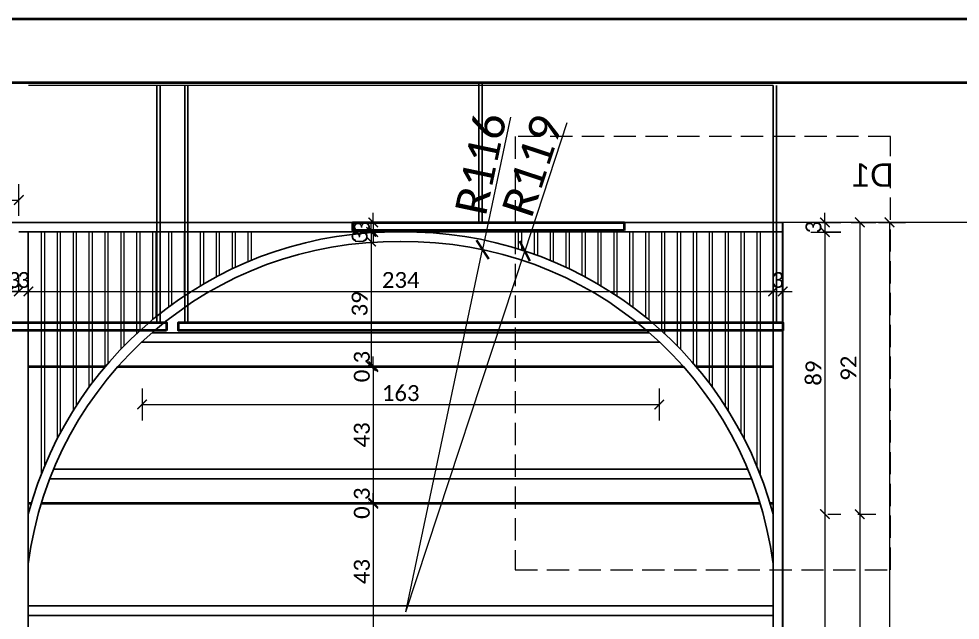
# Model space of a CAD drawing. Header units: centimetres. Extents: x -26724 to 60145, y -23645 to 6771.
# Drawn here: x 6180.1 to 6476.1, y 589.2 to 778.3 of the extents above; entities that cross this region are included whole.
import ezdxf

# ---------------------------------------------------------------- set-up
doc = ezdxf.new("R2010")
doc.units = ezdxf.units.CM
doc.linetypes.add('737', pattern=[10, 7, -3])
doc.linetypes.add('DALEKOVOD_VN', pattern=[5, 2.5, -2.5])
for name, color, linetype, lineweight in [('2.IZGLED', 7, 'Continuous', 13), ('4.KOTE', 88, 'Continuous', 15), ('zid', 7, 'Continuous', 40)]:
    doc.layers.add(name, color=color, linetype=linetype, lineweight=lineweight)
doc.layers.add('3.IZGLED 2', color=7, linetype='Continuous', lineweight=9, true_color=0x4a4a4a)
doc.layers.add('IZGLED 2', color=253, linetype='Continuous', lineweight=9, true_color=0x828282)
doc.layers.add('tekst @ 50', color=7, linetype='Continuous')
doc.styles.add('Notes', font='arial.ttf', dxfattribs={"height": 3})
doc.styles.get("Standard").update_dxf_attribs({"font": 'calibri.ttf'})
doc.dimstyles.new('ja 1 30 izgledi zidova', dxfattribs={"dimtxt": 5, "dimasz": 3, "dimexe": 5, "dimexo": 5, "dimgap": 1, "dimtad": 1, "dimdec": 0, "dimtxsty": 'Standard', "dimblk": 'ARCHTICK', "dimcen": 2.5, "dimclrd": 256, "dimclrt": 7, "dimadec": 0, "dimazin": 0, "dimtfac": 1, "dimtdec": 0, "dimtix": 1, "dimtmove": 1, "dimatfit": 3, "dimldrblk": 'ARCHTICK', "dimfxl": 5, "dimfxlon": 1, "dimlwd": 0, "dimlwe": 9, "dimarcsym": 0})
doc.dimstyles.new('ja 1 50', dxfattribs={"dimtxt": 10, "dimasz": 5, "dimexe": 5, "dimexo": 5, "dimgap": 1, "dimtad": 1, "dimdec": 0, "dimtxsty": 'Standard', "dimblk": 'ARCHTICK', "dimcen": 2.5, "dimclrd": 256, "dimclrt": 7, "dimadec": 0, "dimazin": 0, "dimtfac": 1, "dimtdec": 0, "dimtix": 1, "dimtmove": 1, "dimatfit": 3, "dimldrblk": 'ARCHTICK', "dimfxl": 10, "dimfxlon": 1, "dimlwd": 0, "dimlwe": 9, "dimarcsym": 0})

# ---------------------------------------------------------------- blocks, each defined once
blk = doc.blocks.new('_ArchTick')
at = {"color": 0, "linetype": 'ByBlock', "const_width": 0.15}
blk.add_lwpolyline([(-0.5, -0.5), (0.5, 0.5)], dxfattribs=at)
blk = doc.blocks.new('*D1139')
at = {"layer": '4.KOTE', "color": 0, "lineweight": 9, "transparency": 16777216}
for p, q in [((6218.86, 662.03), (6218.86, 652.03)), ((6381.44, 662.03), (6381.44, 652.03))]:
    blk.add_line(p, q, dxfattribs=at)
at = {"layer": '4.KOTE', "lineweight": 0, "transparency": 16777216}
blk.add_line((6218.86, 657.03), (6381.44, 657.03), dxfattribs=at)
at = {"layer": 'Defpoints', "color": 0, "transparency": 16777216}
for p in [(6218.86, 676.76), (6381.44, 676.76), (6381.44, 657.03)]:
    blk.add_point(p, dxfattribs=at)
at = {"layer": '4.KOTE', "lineweight": 0, "transparency": 16777216, "xscale": 3, "yscale": 3, "zscale": 3, "rotation": 180}
blk.add_blockref('_ArchTick', (6218.86, 657.03), dxfattribs=at)
at = {"layer": '4.KOTE', "lineweight": 0, "transparency": 16777216, "xscale": 3, "yscale": 3, "zscale": 3}
blk.add_blockref('_ArchTick', (6381.44, 657.03), dxfattribs=at)
at = {"layer": '4.KOTE', "color": 7, "transparency": 16777216, "insert": (6300.15, 660.59), "char_height": 5, "attachment_point": 5}
blk.add_mtext('163', dxfattribs=at)
blk = doc.blocks.new('*D1140')
at = {"layer": '4.KOTE', "lineweight": 0, "transparency": 16777216}
for p, q in [((6291.51, 714.29), (6291.51, 717.29)), ((6291.51, 714.29), (6291.51, 711.27)), ((6291.51, 711.27), (6291.51, 708.27))]:
    blk.add_line(p, q, dxfattribs=at)
at = {"layer": '4.KOTE', "color": 0, "lineweight": 9, "transparency": 16777216}
for p, q in [((6291.41, 714.29), (6286.51, 714.29)), ((6289.3, 711.27), (6286.51, 711.27))]:
    blk.add_line(p, q, dxfattribs=at)
at = {"layer": 'Defpoints', "color": 0, "transparency": 16777216}
for p in [(6300.16, 714.29, -24.33), (6291.51, 711.27), (6300.2, 711.27, -47.25)]:
    blk.add_point(p, dxfattribs=at)
at = {"layer": '4.KOTE', "lineweight": 0, "transparency": 16777216, "xscale": 3, "yscale": 3, "zscale": 3}
for p, rotation in [((6291.51, 714.29), 270), ((6291.51, 711.27), 90)]:
    blk.add_blockref('_ArchTick', p, dxfattribs=dict(at, rotation=rotation))
at = {"layer": '4.KOTE', "color": 7, "transparency": 16777216, "insert": (6287.95, 712.78), "char_height": 5, "attachment_point": 5, "rotation": 90}
blk.add_mtext('3', dxfattribs=at)
blk = doc.blocks.new('*D1141')
at = {"layer": '4.KOTE', "lineweight": 0, "transparency": 16777216}
for p, q in [((6290.82, 711.27), (6290.82, 714.27)), ((6290.82, 711.27), (6290.82, 708.25)), ((6290.82, 708.25), (6290.82, 705.25))]:
    blk.add_line(p, q, dxfattribs=at)
at = {"layer": '4.KOTE', "color": 0, "lineweight": 9, "transparency": 16777216}
for p, q in [((6289.31, 711.27), (6285.82, 711.27)), ((6288.34, 708.25), (6285.82, 708.25))]:
    blk.add_line(p, q, dxfattribs=at)
at = {"layer": 'Defpoints', "color": 0, "transparency": 16777216}
for p in [(6303.43, 711.27, -47.25), (6290.82, 708.25), (6298.14, 708.25, -47.25)]:
    blk.add_point(p, dxfattribs=at)
at = {"layer": '4.KOTE', "lineweight": 0, "transparency": 16777216, "xscale": 3, "yscale": 3, "zscale": 3}
for p, rotation in [((6290.82, 711.27), 270), ((6290.82, 708.25), 90)]:
    blk.add_blockref('_ArchTick', p, dxfattribs=dict(at, rotation=rotation))
at = {"layer": '4.KOTE', "color": 7, "transparency": 16777216, "insert": (6287.26, 709.76), "char_height": 5, "attachment_point": 5, "rotation": 90}
blk.add_mtext('3', dxfattribs=at)
blk = doc.blocks.new('*D1142')
at = {"layer": '4.KOTE', "color": 0, "lineweight": 9, "transparency": 16777216}
for p, q in [((6288.34, 708.25), (6285.82, 708.25)), ((6287.66, 669.11), (6285.82, 669.11))]:
    blk.add_line(p, q, dxfattribs=at)
at = {"layer": '4.KOTE', "lineweight": 0, "transparency": 16777216}
blk.add_line((6290.82, 708.25), (6290.82, 669.11), dxfattribs=at)
at = {"layer": 'Defpoints', "color": 0, "transparency": 16777216}
for p in [(6298.14, 708.25, -47.25), (6290.82, 669.11), (6297.15, 669.11, -60.75)]:
    blk.add_point(p, dxfattribs=at)
at = {"layer": '4.KOTE', "lineweight": 0, "transparency": 16777216, "xscale": 3, "yscale": 3, "zscale": 3}
for p, rotation in [((6290.82, 708.25), 90), ((6290.82, 669.11), 270)]:
    blk.add_blockref('_ArchTick', p, dxfattribs=dict(at, rotation=rotation))
at = {"layer": '4.KOTE', "color": 7, "transparency": 16777216, "insert": (6287.26, 688.68), "char_height": 5, "attachment_point": 5, "rotation": 90}
blk.add_mtext('39', dxfattribs=at)
blk = doc.blocks.new('*D1143')
at = {"layer": '4.KOTE', "lineweight": 0, "transparency": 16777216}
for p, q in [((6291.51, 669.11), (6291.51, 672.11)), ((6291.51, 669.11), (6291.51, 668.81)), ((6291.51, 668.81), (6291.51, 665.81))]:
    blk.add_line(p, q, dxfattribs=at)
at = {"layer": '4.KOTE', "color": 0, "lineweight": 9, "transparency": 16777216}
for p, q in [((6288.24, 669.11), (6286.51, 669.11)), ((6288.2, 668.81), (6286.51, 668.81))]:
    blk.add_line(p, q, dxfattribs=at)
at = {"layer": 'Defpoints', "color": 0, "transparency": 16777216}
for p in [(6297.15, 669.11, -60.75), (6291.51, 668.81), (6296.88, 668.81, -60.75)]:
    blk.add_point(p, dxfattribs=at)
at = {"layer": '4.KOTE', "lineweight": 0, "transparency": 16777216, "xscale": 3, "yscale": 3, "zscale": 3}
for p, rotation in [((6291.51, 669.11), 270), ((6291.51, 668.81), 90)]:
    blk.add_blockref('_ArchTick', p, dxfattribs=dict(at, rotation=rotation))
at = {"layer": '4.KOTE', "color": 7, "transparency": 16777216, "insert": (6287.95, 668.96), "char_height": 5, "attachment_point": 5, "rotation": 90}
blk.add_mtext('0.3', dxfattribs=at)
blk = doc.blocks.new('*D1144')
at = {"layer": '4.KOTE', "color": 0, "lineweight": 9, "transparency": 16777216}
for p, q in [((6291.51, 668.81), (6296.51, 668.81)), ((6295.36, 626.15), (6296.51, 626.15))]:
    blk.add_line(p, q, dxfattribs=at)
at = {"layer": '4.KOTE', "lineweight": 0, "transparency": 16777216}
blk.add_line((6291.51, 668.81), (6291.51, 626.15), dxfattribs=at)
at = {"layer": 'Defpoints', "color": 0, "transparency": 16777216}
for p in [(6288.2, 668.81), (6287.9, 626.15, -74.25), (6291.51, 626.15)]:
    blk.add_point(p, dxfattribs=at)
at = {"layer": '4.KOTE', "lineweight": 0, "transparency": 16777216, "xscale": 3, "yscale": 3, "zscale": 3}
for p, rotation in [((6291.51, 668.81), 90), ((6291.51, 626.15), 270)]:
    blk.add_blockref('_ArchTick', p, dxfattribs=dict(at, rotation=rotation))
at = {"layer": '4.KOTE', "color": 7, "transparency": 16777216, "insert": (6287.95, 647.48), "char_height": 5, "attachment_point": 5, "rotation": 90}
blk.add_mtext('43', dxfattribs=at)
blk = doc.blocks.new('*D1145')
at = {"layer": '4.KOTE', "lineweight": 0, "transparency": 16777216}
for p, q in [((6291.51, 626.15), (6291.51, 629.15)), ((6291.51, 626.15), (6291.51, 625.85)), ((6291.51, 625.85), (6291.51, 622.85))]:
    blk.add_line(p, q, dxfattribs=at)
at = {"layer": '4.KOTE', "color": 0, "lineweight": 9, "transparency": 16777216}
for p, q in [((6295.36, 626.15), (6296.51, 626.15)), ((6295.49, 625.85), (6296.51, 625.85))]:
    blk.add_line(p, q, dxfattribs=at)
at = {"layer": 'Defpoints', "color": 0, "transparency": 16777216}
for p in [(6287.9, 626.15, -74.25), (6288.87, 625.85, -74.25), (6291.51, 625.85)]:
    blk.add_point(p, dxfattribs=at)
at = {"layer": '4.KOTE', "lineweight": 0, "transparency": 16777216, "xscale": 3, "yscale": 3, "zscale": 3}
for p, rotation in [((6291.51, 626.15), 270), ((6291.51, 625.85), 90)]:
    blk.add_blockref('_ArchTick', p, dxfattribs=dict(at, rotation=rotation))
at = {"layer": '4.KOTE', "color": 7, "transparency": 16777216, "insert": (6287.95, 626), "char_height": 5, "attachment_point": 5, "rotation": 90}
blk.add_mtext('0.3', dxfattribs=at)
blk = doc.blocks.new('*D1146')
at = {"layer": '4.KOTE', "lineweight": 0, "transparency": 16777216}
blk.add_line((6291.51, 625.85), (6291.51, 583.18), dxfattribs=at)
at = {"layer": '4.KOTE', "color": 0, "lineweight": 9, "transparency": 16777216}
for p, q in [((6295.49, 625.85), (6296.51, 625.85)), ((6295.88, 583.18), (6296.51, 583.18))]:
    blk.add_line(p, q, dxfattribs=at)
at = {"layer": 'Defpoints', "color": 0, "transparency": 16777216}
for p in [(6288.87, 625.85, -74.25), (6290.94, 583.18, -87.75), (6291.51, 583.18)]:
    blk.add_point(p, dxfattribs=at)
at = {"layer": '4.KOTE', "lineweight": 0, "transparency": 16777216, "xscale": 3, "yscale": 3, "zscale": 3}
for p, rotation in [((6291.51, 625.85), 90), ((6291.51, 583.18), 270)]:
    blk.add_blockref('_ArchTick', p, dxfattribs=dict(at, rotation=rotation))
at = {"layer": '4.KOTE', "color": 7, "transparency": 16777216, "insert": (6287.95, 604.51), "char_height": 5, "attachment_point": 5, "rotation": 90}
blk.add_mtext('43', dxfattribs=at)
blk = doc.blocks.new('*D1150')
at = {"layer": '4.KOTE', "color": 0, "lineweight": 9, "transparency": 16777216}
for p, q in [((6429.09, 711.25), (6438.52, 711.25)), ((6434.41, 622.55), (6438.52, 622.55))]:
    blk.add_line(p, q, dxfattribs=at)
at = {"layer": '4.KOTE', "lineweight": 0, "transparency": 16777216}
blk.add_line((6433.52, 711.25), (6433.52, 622.55), dxfattribs=at)
at = {"layer": 'Defpoints', "color": 0, "transparency": 16777216}
for p in [(6304.66, 711.25, -47.25), (6417.23, 622.55, -47.25), (6433.52, 622.55)]:
    blk.add_point(p, dxfattribs=at)
at = {"layer": '4.KOTE', "lineweight": 0, "transparency": 16777216, "xscale": 3, "yscale": 3, "zscale": 3}
for p, rotation in [((6433.52, 711.25), 90), ((6433.52, 622.55), 270)]:
    blk.add_blockref('_ArchTick', p, dxfattribs=dict(at, rotation=rotation))
at = {"layer": '4.KOTE', "color": 7, "transparency": 16777216, "insert": (6429.95, 666.9), "char_height": 5, "attachment_point": 5, "rotation": 90}
blk.add_mtext('89', dxfattribs=at)
blk = doc.blocks.new('*D1151')
at = {"layer": '4.KOTE', "lineweight": 0, "transparency": 16777216}
for p, q in [((6433.52, 714.29), (6433.52, 717.29)), ((6433.52, 714.29), (6433.52, 711.29)), ((6433.52, 711.29), (6433.52, 708.29))]:
    blk.add_line(p, q, dxfattribs=at)
at = {"layer": '4.KOTE', "color": 0, "lineweight": 9, "transparency": 16777216}
for p, q in [((6432.51, 714.29), (6438.52, 714.29)), ((6432.91, 711.29), (6438.52, 711.29))]:
    blk.add_line(p, q, dxfattribs=at)
at = {"layer": 'Defpoints', "color": 0, "transparency": 16777216}
for p in [(6420.23, 714.29, -24.36), (6420.23, 711.29, -27), (6433.52, 711.29)]:
    blk.add_point(p, dxfattribs=at)
at = {"layer": '4.KOTE', "lineweight": 0, "transparency": 16777216, "xscale": 3, "yscale": 3, "zscale": 3}
for p, rotation in [((6433.52, 714.29), 270), ((6433.52, 711.29), 90)]:
    blk.add_blockref('_ArchTick', p, dxfattribs=dict(at, rotation=rotation))
at = {"layer": '4.KOTE', "color": 7, "transparency": 16777216, "insert": (6429.95, 712.79), "char_height": 5, "attachment_point": 5, "rotation": 90}
blk.add_mtext('3', dxfattribs=at)
blk = doc.blocks.new('*D1152')
at = {"layer": '4.KOTE', "lineweight": 0, "transparency": 16777216}
blk.add_line((6433.52, 622.55), (6433.52, 386.29), dxfattribs=at)
at = {"layer": '4.KOTE', "color": 0, "lineweight": 9, "transparency": 16777216}
for p, q in [((6434.41, 622.55), (6438.52, 622.55)), ((6431.29, 386.29), (6438.52, 386.29))]:
    blk.add_line(p, q, dxfattribs=at)
at = {"layer": 'Defpoints', "color": 0, "transparency": 16777216}
for p in [(6417.23, 622.55, -47.25), (6417.06, 386.29, -20.53), (6433.52, 386.29)]:
    blk.add_point(p, dxfattribs=at)
at = {"layer": '4.KOTE', "lineweight": 0, "transparency": 16777216, "xscale": 3, "yscale": 3, "zscale": 3}
for p, rotation in [((6433.52, 622.55), 90), ((6433.52, 386.29), 270)]:
    blk.add_blockref('_ArchTick', p, dxfattribs=dict(at, rotation=rotation))
at = {"layer": '4.KOTE', "color": 7, "transparency": 16777216, "insert": (6429.95, 504.42), "char_height": 5, "attachment_point": 5, "rotation": 90}
blk.add_mtext('236', dxfattribs=at)
blk = doc.blocks.new('*D1153')
at = {"layer": '4.KOTE', "color": 0, "lineweight": 9, "transparency": 16777216}
for p, q in [((6441.81, 714.29), (6449.5, 714.29)), ((6443.86, 622.55), (6449.5, 622.55))]:
    blk.add_line(p, q, dxfattribs=at)
at = {"layer": '4.KOTE', "lineweight": 0, "transparency": 16777216}
blk.add_line((6444.5, 714.29), (6444.5, 622.55), dxfattribs=at)
at = {"layer": 'Defpoints', "color": 0, "transparency": 16777216}
for p in [(6420.23, 714.29, -24.36), (6417.23, 622.55, -47.25), (6444.5, 622.55)]:
    blk.add_point(p, dxfattribs=at)
at = {"layer": '4.KOTE', "lineweight": 0, "transparency": 16777216, "xscale": 3, "yscale": 3, "zscale": 3}
for p, rotation in [((6444.5, 714.29), 90), ((6444.5, 622.55), 270)]:
    blk.add_blockref('_ArchTick', p, dxfattribs=dict(at, rotation=rotation))
at = {"layer": '4.KOTE', "color": 7, "transparency": 16777216, "insert": (6440.94, 668.42), "char_height": 5, "attachment_point": 5, "rotation": 90}
blk.add_mtext('92', dxfattribs=at)
blk = doc.blocks.new('*D1154')
at = {"layer": '4.KOTE', "color": 0, "lineweight": 9, "transparency": 16777216}
for p, q in [((6443.86, 622.55), (6449.5, 622.55)), ((6441.05, 386.29), (6449.5, 386.29))]:
    blk.add_line(p, q, dxfattribs=at)
at = {"layer": '4.KOTE', "lineweight": 0, "transparency": 16777216}
blk.add_line((6444.5, 622.55), (6444.5, 386.29), dxfattribs=at)
at = {"layer": 'Defpoints', "color": 0, "transparency": 16777216}
for p in [(6417.23, 622.55, -47.25), (6417.06, 386.29, -20.53), (6444.5, 386.29)]:
    blk.add_point(p, dxfattribs=at)
at = {"layer": '4.KOTE', "lineweight": 0, "transparency": 16777216, "xscale": 3, "yscale": 3, "zscale": 3}
for p, rotation in [((6444.5, 622.55), 90), ((6444.5, 386.29), 270)]:
    blk.add_blockref('_ArchTick', p, dxfattribs=dict(at, rotation=rotation))
at = {"layer": '4.KOTE', "color": 7, "transparency": 16777216, "insert": (6440.94, 504.42), "char_height": 5, "attachment_point": 5, "rotation": 90}
blk.add_mtext('236', dxfattribs=at)
blk = doc.blocks.new('*D1155')
at = {"layer": '4.KOTE', "color": 0, "lineweight": 9, "transparency": 16777216}
for p, q in [((6450.36, 714.29), (6458.82, 714.29)), ((6450.63, 386.29), (6458.82, 386.29))]:
    blk.add_line(p, q, dxfattribs=at)
at = {"layer": '4.KOTE', "lineweight": 0, "transparency": 16777216}
blk.add_line((6453.82, 714.29), (6453.82, 386.29), dxfattribs=at)
at = {"layer": 'Defpoints', "color": 0, "transparency": 16777216}
for p in [(6420.23, 714.29, -24.36), (6420.23, 386.29, -27), (6453.82, 386.29)]:
    blk.add_point(p, dxfattribs=at)
at = {"layer": '4.KOTE', "lineweight": 0, "transparency": 16777216, "xscale": 3, "yscale": 3, "zscale": 3}
for p, rotation in [((6453.82, 714.29), 90), ((6453.82, 386.29), 270)]:
    blk.add_blockref('_ArchTick', p, dxfattribs=dict(at, rotation=rotation))
at = {"layer": '4.KOTE', "color": 7, "transparency": 16777216, "insert": (6450.26, 550.29), "char_height": 5, "attachment_point": 5, "rotation": 90}
blk.add_mtext('328', dxfattribs=at)
blk = doc.blocks.new('*D1165')
at = {"layer": '4.KOTE', "color": 0, "lineweight": 9, "transparency": 16777216}
for p, q in [((6060.05, 720.94), (6060.05, 726.32)), ((6180.09, 716.32), (6180.09, 726.32))]:
    blk.add_line(p, q, dxfattribs=at)
at = {"layer": '4.KOTE', "lineweight": 0, "transparency": 16777216}
blk.add_line((6060.05, 721.32), (6180.09, 721.32), dxfattribs=at)
at = {"layer": 'Defpoints', "color": 0, "transparency": 16777216}
for p in [(6180.09, 721.32), (6060.05, 708.24, 28.34), (6180.09, 620.52)]:
    blk.add_point(p, dxfattribs=at)
at = {"layer": '4.KOTE', "lineweight": 0, "transparency": 16777216, "xscale": 3, "yscale": 3, "zscale": 3, "rotation": 180}
blk.add_blockref('_ArchTick', (6060.05, 721.32), dxfattribs=at)
at = {"layer": '4.KOTE', "lineweight": 0, "transparency": 16777216, "xscale": 3, "yscale": 3, "zscale": 3}
blk.add_blockref('_ArchTick', (6180.09, 721.32), dxfattribs=at)
at = {"layer": '4.KOTE', "color": 7, "transparency": 16777216, "insert": (6120.07, 724.88), "char_height": 5, "attachment_point": 5}
blk.add_mtext('120', dxfattribs=at)
blk = doc.blocks.new('*D1171')
at = {"layer": '4.KOTE', "color": 0, "lineweight": 9, "transparency": 16777216}
for p, q in [((6177.09, 692.6), (6177.09, 697.6)), ((6180.09, 692.6), (6180.09, 697.6))]:
    blk.add_line(p, q, dxfattribs=at)
at = {"layer": '4.KOTE', "lineweight": 0, "transparency": 16777216}
for p, q in [((6177.09, 692.6), (6174.09, 692.6)), ((6177.09, 692.6), (6180.09, 692.6)), ((6180.09, 692.6), (6183.09, 692.6))]:
    blk.add_line(p, q, dxfattribs=at)
at = {"layer": 'Defpoints', "color": 0, "transparency": 16777216}
for p in [(6177.09, 692.6), (6180.09, 692.6), (6180.09, 692.6)]:
    blk.add_point(p, dxfattribs=at)
at = {"layer": '4.KOTE', "lineweight": 0, "transparency": 16777216, "xscale": 3, "yscale": 3, "zscale": 3}
blk.add_blockref('_ArchTick', (6177.09, 692.6), dxfattribs=at)
at = {"layer": '4.KOTE', "lineweight": 0, "transparency": 16777216, "xscale": 3, "yscale": 3, "zscale": 3, "rotation": 180}
blk.add_blockref('_ArchTick', (6180.09, 692.6), dxfattribs=at)
at = {"layer": '4.KOTE', "color": 7, "transparency": 16777216, "insert": (6178.59, 696.16), "char_height": 5, "attachment_point": 5}
blk.add_mtext('3', dxfattribs=at)
blk = doc.blocks.new('*D1172')
at = {"layer": '4.KOTE', "color": 0, "lineweight": 9, "transparency": 16777216}
for p, q in [((6180.09, 692.6), (6180.09, 697.6)), ((6183.09, 692.6), (6183.09, 697.6))]:
    blk.add_line(p, q, dxfattribs=at)
at = {"layer": '4.KOTE', "lineweight": 0, "transparency": 16777216}
for p, q in [((6180.09, 692.6), (6177.09, 692.6)), ((6180.09, 692.6), (6183.09, 692.6)), ((6183.09, 692.6), (6186.09, 692.6))]:
    blk.add_line(p, q, dxfattribs=at)
at = {"layer": 'Defpoints', "color": 0, "transparency": 16777216}
for p in [(6180.09, 692.6), (6183.09, 692.6), (6183.09, 692.6)]:
    blk.add_point(p, dxfattribs=at)
at = {"layer": '4.KOTE', "lineweight": 0, "transparency": 16777216, "xscale": 3, "yscale": 3, "zscale": 3}
blk.add_blockref('_ArchTick', (6180.09, 692.6), dxfattribs=at)
at = {"layer": '4.KOTE', "lineweight": 0, "transparency": 16777216, "xscale": 3, "yscale": 3, "zscale": 3, "rotation": 180}
blk.add_blockref('_ArchTick', (6183.09, 692.6), dxfattribs=at)
at = {"layer": '4.KOTE', "color": 7, "transparency": 16777216, "insert": (6181.59, 696.16), "char_height": 5, "attachment_point": 5}
blk.add_mtext('3', dxfattribs=at)
blk = doc.blocks.new('*D1173')
at = {"layer": '4.KOTE', "color": 0, "lineweight": 9, "transparency": 16777216}
for p, q in [((6183.09, 692.6), (6183.09, 697.6)), ((6417.23, 691.01), (6417.23, 687.6))]:
    blk.add_line(p, q, dxfattribs=at)
at = {"layer": '4.KOTE', "lineweight": 0, "transparency": 16777216}
blk.add_line((6183.09, 692.6), (6417.23, 692.6), dxfattribs=at)
at = {"layer": 'Defpoints', "color": 0, "transparency": 16777216}
for p in [(6183.09, 692.6), (6417.23, 692.6, -5.35), (6417.23, 692.6)]:
    blk.add_point(p, dxfattribs=at)
at = {"layer": '4.KOTE', "lineweight": 0, "transparency": 16777216, "xscale": 3, "yscale": 3, "zscale": 3, "rotation": 180}
blk.add_blockref('_ArchTick', (6183.09, 692.6), dxfattribs=at)
at = {"layer": '4.KOTE', "lineweight": 0, "transparency": 16777216, "xscale": 3, "yscale": 3, "zscale": 3}
blk.add_blockref('_ArchTick', (6417.23, 692.6), dxfattribs=at)
at = {"layer": '4.KOTE', "color": 7, "transparency": 16777216, "insert": (6300.16, 696.16), "char_height": 5, "attachment_point": 5}
blk.add_mtext('234', dxfattribs=at)
blk = doc.blocks.new('*D1174')
at = {"layer": '4.KOTE', "color": 0, "lineweight": 9, "transparency": 16777216}
for p, q in [((6420.26, 694.33), (6420.26, 697.6)), ((6417.23, 691.01), (6417.23, 687.6))]:
    blk.add_line(p, q, dxfattribs=at)
at = {"layer": '4.KOTE', "lineweight": 0, "transparency": 16777216}
for p, q in [((6417.23, 692.6), (6414.23, 692.6)), ((6417.23, 692.6), (6420.26, 692.6)), ((6420.26, 692.6), (6423.26, 692.6))]:
    blk.add_line(p, q, dxfattribs=at)
at = {"layer": 'Defpoints', "color": 0, "transparency": 16777216}
for p in [(6417.23, 692.6, -5.35), (6420.26, 692.6, -13.5), (6420.26, 692.6)]:
    blk.add_point(p, dxfattribs=at)
at = {"layer": '4.KOTE', "lineweight": 0, "transparency": 16777216, "xscale": 3, "yscale": 3, "zscale": 3}
blk.add_blockref('_ArchTick', (6417.23, 692.6), dxfattribs=at)
at = {"layer": '4.KOTE', "lineweight": 0, "transparency": 16777216, "xscale": 3, "yscale": 3, "zscale": 3, "rotation": 180}
blk.add_blockref('_ArchTick', (6420.26, 692.6), dxfattribs=at)
at = {"layer": '4.KOTE', "color": 7, "transparency": 16777216, "insert": (6418.74, 696.16), "char_height": 5, "attachment_point": 5}
blk.add_mtext('3', dxfattribs=at)
blk = doc.blocks.new('*D2138')
at = {"layer": '4.KOTE', "lineweight": 0, "transparency": 16777216}
for p in [(6334.72, 747.37), (6301.81, 591.85)]:
    blk.add_line(p, (6325.91, 705.73), dxfattribs=at)
at = {"layer": 'Defpoints', "color": 0, "transparency": 16777216}
for p in [(6325.91, 705.73, -25.6), (6301.81, 591.85, -25.6)]:
    blk.add_point(p, dxfattribs=at)
at = {"layer": '4.KOTE', "lineweight": 0, "transparency": 16777216, "xscale": 5, "yscale": 5, "zscale": 5, "rotation": 258.0527649503453}
blk.add_blockref('_ArchTick', (6325.91, 705.73), dxfattribs=at)
at = {"layer": '4.KOTE', "color": 7, "transparency": 16777216, "insert": (6325.36, 732.71), "char_height": 10, "attachment_point": 5, "rotation": 78.0528}
blk.add_mtext('R116', dxfattribs=at)
blk = doc.blocks.new('*D2139')
at = {"layer": '4.KOTE', "lineweight": 0, "transparency": 16777216}
for p in [(6352.41, 745.55), (6301.81, 591.85)]:
    blk.add_line(p, (6339.16, 705.29), dxfattribs=at)
at = {"layer": 'Defpoints', "color": 0, "transparency": 16777216}
for p in [(6339.16, 705.29, -25.6), (6301.81, 591.85, -25.6)]:
    blk.add_point(p, dxfattribs=at)
at = {"layer": '4.KOTE', "lineweight": 0, "transparency": 16777216, "xscale": 5, "yscale": 5, "zscale": 5, "rotation": 251.7806609801896}
blk.add_blockref('_ArchTick', (6339.16, 705.29), dxfattribs=at)
at = {"layer": '4.KOTE', "color": 7, "transparency": 16777216, "insert": (6341.53, 732.09), "char_height": 10, "attachment_point": 5, "rotation": 71.7807}
blk.add_mtext('R119', dxfattribs=at)

msp = doc.modelspace()

# ---------------------------------------------------------------- linework, layer by layer
at = {"color": 30}
for p, q in [((6324.76, 714.29, -48.78), (6324.76, 758.29, -27.92)), ((6325.76, 714.29, -48.78), (6325.76, 758.29, -27.92)), ((6223.51, 682.79, -7.06), (6223.51, 757.29, 28.27)), ((6224.51, 682.79, -7.06), (6224.51, 757.29, 28.27)), ((6232.26, 682.79, -22.14), (6232.26, 757.29, 13.18)), ((6233.26, 682.79, -22.14), (6233.26, 757.29, 13.18)), ((6417.26, 682.79, -22.14), (6417.26, 757.29, 13.18)), ((6418.26, 682.79, -22.14), (6418.26, 757.29, 13.18))]:
    msp.add_line(p, q, dxfattribs=at)
for p, q in [((6177.09, 714.29, 0.17), (6420.26, 714.29, -13.5)), ((6420.23, 714.29, -5.35), (6180.09, 714.29)), ((6420.23, 386.29, -5.35), (6420.23, 714.29, -5.35)), ((6420.26, 386.29, -13.5), (6420.26, 714.29, -13.5)), ((6420.23, 711.29, -5.35), (6180.09, 711.29)), ((6183.06, 486.29, -18.85), (6183.06, 711.29, -18.85)), ((6417.23, 711.29, -5.35), (6417.23, 486.29, -5.35)), ((6183.06, 669.11, -39.1), (6207.41, 669.11, -39.1)), ((6211.42, 669.11, -39.1), (6388.88, 669.11, -39.1)), ((6392.88, 669.11, -39.1), (6417.23, 669.11, -39.1)), ((6183.06, 668.81, -39.1), (6207.16, 668.81, -39.1)), ((6211.15, 668.81, -39.1), (6389.14, 668.81, -39.1)), ((6393.14, 668.81, -39.1), (6417.23, 668.81, -39.1)), ((6183.06, 626.15, -52.6), (6184.08, 626.15, -52.6)), ((6183.06, 625.85, -52.6), (6183.99, 625.85, -52.6)), ((6187.15, 625.85, -52.6), (6413.14, 625.85, -52.6)), ((6187.24, 626.15, -52.6), (6413.05, 626.15, -52.6)), ((6416.22, 626.15, -52.6), (6417.23, 626.15, -52.6)), ((6416.3, 625.85, -52.6), (6417.23, 625.85, -52.6))]:
    msp.add_line(p, q)
at = {"color": 253, "true_color": 0x9898cc}
for p, q in [((6222.02, 679.61, -25.6), (6378.28, 679.61, -25.6)), ((6218.7, 676.61, -25.6), (6381.59, 676.61, -25.6)), ((6191.04, 636.65, -39.1), (6409.25, 636.65, -39.1)), ((6189.84, 633.65, -39.1), (6410.46, 633.65, -39.1)), ((6183.06, 593.68, -52.6), (6417.23, 593.68, -52.6)), ((6183.06, 590.68, -52.6), (6417.23, 590.68, -52.6))]:
    msp.add_line(p, q, dxfattribs=at)
for centre, radius, start, end in [((6298.48, 591.85, -25.6), 119.43, 89.2005, 165.101), ((6301.81, 591.85, -25.6), 119.43, 14.899, 90.7995), ((6298.48, 591.85, -25.6), 116.41, 89.2005, 172.5295), ((6301.81, 591.85, -25.6), 116.41, 7.4705, 90.7995)]:
    msp.add_arc(centre, radius, start, end)
at = {"layer": '2.IZGLED'}
msp.add_line((6417.26, 757.29), (6183.09, 757.29), dxfattribs=at)
at = {"layer": '2.IZGLED', "color": 240, "linetype": '737', "elevation": 21.65}
msp.add_lwpolyline([(6454.13, 741.26), (6336.12, 741.26), (6336.12, 605.09), (6454.13, 605.09)], close=True, dxfattribs=at)
at = {"layer": '3.IZGLED 2'}
for p, q in [((6187.23, 635.29, -5.35), (6187.23, 711.29, -5.35)), ((6188.23, 637.77, -5.35), (6188.23, 711.29, -5.35)), ((6192.23, 646.39, -5.35), (6192.23, 711.29, -5.35)), ((6193.23, 648.3, -5.35), (6193.23, 711.29, -5.35)), ((6197.23, 655.19, -5.35), (6197.23, 711.29, -5.35)), ((6198.23, 656.76, -5.35), (6198.23, 711.29, -5.35)), ((6202.23, 662.56, -5.35), (6202.23, 711.29, -5.35)), ((6203.23, 663.9, -5.35), (6203.23, 711.29, -5.35)), ((6207.23, 668.9, -5.35), (6207.23, 711.29, -5.35)), ((6208.23, 670.07, -5.35), (6208.23, 711.29, -5.35)), ((6212.23, 674.46, -5.35), (6212.23, 711.29, -5.35)), ((6213.23, 675.49, -5.35), (6213.23, 711.29, -5.35)), ((6217.23, 679.38, -5.35), (6217.23, 711.29, -5.35)), ((6218.23, 680.3, -5.35), (6218.23, 711.29, -5.35)), ((6222.23, 683.77, -5.35), (6222.23, 711.29, -5.35)), ((6223.23, 684.59, -5.35), (6223.23, 711.29, -5.35)), ((6227.23, 687.7, -5.35), (6227.23, 711.29, -5.35)), ((6228.23, 688.43, -5.35), (6228.23, 711.29, -5.35)), ((6232.23, 691.22, -5.35), (6232.23, 711.29, -5.35)), ((6233.23, 691.88, -5.35), (6233.23, 711.29, -5.35)), ((6237.23, 694.38, -5.35), (6237.23, 711.29, -5.35)), ((6238.23, 694.97, -5.35), (6238.23, 711.29, -5.35)), ((6242.23, 697.2, -5.35), (6242.23, 711.29, -5.35)), ((6243.23, 697.73, -5.35), (6243.23, 711.29, -5.35)), ((6247.23, 699.72, -5.35), (6247.23, 711.29, -5.35)), ((6248.23, 700.19, -5.35), (6248.23, 711.29, -5.35)), ((6252.23, 701.96, -5.35), (6252.23, 711.29, -5.35)), ((6253.23, 702.38, -5.35), (6253.23, 711.29, -5.35)), ((6337.23, 705.91, -5.35), (6337.23, 711.29, -5.35)), ((6338.23, 705.59, -5.35), (6338.23, 711.29, -5.35)), ((6342.23, 704.23, -5.35), (6342.23, 711.29, -5.35)), ((6343.23, 703.87, -5.35), (6343.23, 711.29, -5.35)), ((6347.23, 702.31, -5.35), (6347.23, 711.29, -5.35)), ((6348.23, 701.89, -5.35), (6348.23, 711.29, -5.35)), ((6352.23, 700.12, -5.35), (6352.23, 711.29, -5.35)), ((6353.23, 699.64, -5.35), (6353.23, 711.29, -5.35)), ((6357.23, 697.64, -5.35), (6357.23, 711.29, -5.35)), ((6358.23, 697.11, -5.35), (6358.23, 711.29, -5.35)), ((6362.23, 694.87, -5.35), (6362.23, 711.29, -5.35)), ((6363.23, 694.28, -5.35), (6363.23, 711.29, -5.35)), ((6367.23, 691.77, -5.35), (6367.23, 711.29, -5.35)), ((6368.23, 691.11, -5.35), (6368.23, 711.29, -5.35)), ((6372.23, 688.31, -5.35), (6372.23, 711.29, -5.35)), ((6373.23, 687.57, -5.35), (6373.23, 711.29, -5.35)), ((6377.23, 684.46, -5.35), (6377.23, 711.29, -5.35)), ((6378.23, 683.63, -5.35), (6378.23, 711.29, -5.35)), ((6382.23, 680.15, -5.35), (6382.23, 711.29, -5.35)), ((6383.23, 679.23, -5.35), (6383.23, 711.29, -5.35)), ((6387.23, 675.32, -5.35), (6387.23, 711.29, -5.35)), ((6388.23, 674.29, -5.35), (6388.23, 711.29, -5.35)), ((6392.23, 669.88, -5.35), (6392.23, 711.29, -5.35)), ((6393.23, 668.7, -5.35), (6393.23, 711.29, -5.35)), ((6397.23, 663.68, -5.35), (6397.23, 711.29, -5.35)), ((6398.23, 662.33, -5.35), (6398.23, 711.29, -5.35)), ((6402.23, 656.5, -5.35), (6402.23, 711.29, -5.35)), ((6403.23, 654.92, -5.35), (6403.23, 711.29, -5.35)), ((6407.23, 647.98, -5.35), (6407.23, 711.29, -5.35)), ((6408.23, 646.06, -5.35), (6408.23, 711.29, -5.35)), ((6412.23, 637.37, -5.35), (6412.23, 711.29, -5.35)), ((6413.23, 634.86, -5.35), (6413.23, 711.29, -5.35))]:
    msp.add_line(p, q, dxfattribs=at)
at = {"layer": 'IZGLED 2'}
msp.add_line((6655.26, 714.29), (5455.34, 714.29), dxfattribs=at)
at = {"layer": 'zid'}
for p, q in [((5435.26, 778.29, -13.5), (6924.98, 778.29, -13.5)), ((5435.26, 758.29, -13.5), (6924.98, 758.29, -13.5))]:
    msp.add_line(p, q, dxfattribs=at)
at = {"layer": 'zid', "color": 1, "linetype": 'DALEKOVOD_VN', "ltscale": 3}
for p, q in [((6039.01, 682.79, -22.14), (6224.01, 682.79, -22.14)), ((6232.76, 682.79, -22.14), (6417.76, 682.79, -22.14))]:
    msp.add_line(p, q, dxfattribs=at)
at = {"layer": 'zid', "color": 30}
for points, elevation in [([(6370.4, 711.79), (6285.13, 711.79), (6285.13, 714.29), (6370.4, 714.29)], -15.08), ([(6226.51, 680.29), (6036.51, 680.29), (6036.51, 682.79), (6226.51, 682.79)], -7.06), ([(6420.26, 680.29), (6230.26, 680.29), (6230.26, 682.79), (6420.26, 682.79)], -22.14)]:
    msp.add_lwpolyline(points, close=True, dxfattribs=dict(at, elevation=elevation))

# ---------------------------------------------------------------- texts
at = {"layer": 'tekst @ 50', "color": 1, "ltscale": 0.8, "extrusion": (0, 0, -1), "insert": (6442, 732.85, 21.65), "char_height": 7.3734, "attachment_point": 3, "text_direction": (-1, 0, 0), "style": 'Notes'}
msp.add_mtext_dynamic_manual_height_columns('{\\fArial|b0|i0|c238|p34;D1}', width=290.6445, gutter_width=750, heights=[0], dxfattribs=at)

# ---------------------------------------------------------------- dimensions: what is measured, and where the dimension line sits
at = {"layer": '4.KOTE'}
for mpoint, picture, middle in [((6325.91, 705.73, -25.6), '*D2138', (6325.36, 732.71)), ((6339.16, 705.29, -25.6), '*D2139', (6341.53, 732.09))]:
    dim = msp.add_radius_dim(center=(6301.81, 591.85, -25.6), mpoint=mpoint, dimstyle='ja 1 50', dxfattribs=at)
    dim.commit()
    dim.dimension.update_dxf_attribs({"geometry": picture, "text_midpoint": middle})
for base, p1, p2, picture, middle in [((6180.09, 721.32), (6060.05, 708.24, 28.34), (6180.09, 620.52), '*D1165', (6120.07, 724.88)), ((6180.09, 692.6), (6177.09, 692.6), (6180.09, 692.6), '*D1171', (6178.59, 696.16)), ((6183.09, 692.6), (6180.09, 692.6), (6183.09, 692.6), '*D1172', (6181.59, 696.16)), ((6417.23, 692.6), (6183.09, 692.6), (6417.23, 692.6, -5.35), '*D1173', (6300.16, 696.16)), ((6420.26, 692.6), (6417.23, 692.6, -5.35), (6420.26, 692.6, -13.5), '*D1174', (6418.74, 696.16))]:
    dim = msp.add_linear_dim(base=base, p1=p1, p2=p2, dimstyle='ja 1 30 izgledi zidova', dxfattribs=at)
    dim.commit()
    dim.dimension.update_dxf_attribs({"geometry": picture, "text_midpoint": middle})
for base, p1, p2, angle, picture, middle in [((6291.51, 711.27, 21.65), (6300.16, 714.29, -2.67), (6300.2, 711.27, -25.6), 90, '*D1140', (6287.95, 712.78, 21.65)), ((6433.52, 711.29, 21.65), (6420.23, 714.29, -2.7), (6420.23, 711.29, -5.35), 90, '*D1151', (6429.95, 712.79, 21.65)), ((6290.82, 708.25, 21.65), (6303.43, 711.27, -25.6), (6298.14, 708.25, -25.6), 90, '*D1141', (6287.26, 709.76, 21.65)), ((6444.5, 622.55, 21.65), (6420.23, 714.29, -2.7), (6417.23, 622.55, -25.6), 90, '*D1153', (6440.94, 668.42, 21.65)), ((6453.82, 386.29, 21.65), (6420.23, 714.29, -2.7), (6420.23, 386.29, -5.35), 90, '*D1155', (6450.26, 550.29, 21.65)), ((6433.52, 622.55, 21.65), (6304.66, 711.25, -25.6), (6417.23, 622.55, -25.6), 90, '*D1150', (6429.95, 666.9, 21.65)), ((6290.82, 669.11, 21.65), (6298.14, 708.25, -25.6), (6297.15, 669.11, -39.1), 90, '*D1142', (6287.26, 688.68, 21.65)), ((6381.44, 657.03, 21.65), (6218.86, 676.76, 21.65), (6381.44, 676.76, 21.65), 180, '*D1139', (6300.15, 660.59, 21.65)), ((6291.51, 626.15, 21.65), (6288.2, 668.81, 21.65), (6287.9, 626.15, -52.6), 90, '*D1144', (6287.95, 647.48, 21.65)), ((6291.51, 583.18, 21.65), (6288.87, 625.85, -52.6), (6290.94, 583.18, -66.1), 90, '*D1146', (6287.95, 604.51, 21.65)), ((6433.52, 386.29, 21.65), (6417.23, 622.55, -25.6), (6417.06, 386.29, 1.12), 90, '*D1152', (6429.95, 504.42, 21.65)), ((6444.5, 386.29, 21.65), (6417.23, 622.55, -25.6), (6417.06, 386.29, 1.12), 90, '*D1154', (6440.94, 504.42, 21.65))]:
    dim = msp.add_linear_dim(base=base, p1=p1, p2=p2, angle=angle, dimstyle='ja 1 30 izgledi zidova', dxfattribs=at)
    dim.commit()
    dim.dimension.update_dxf_attribs({"geometry": picture, "text_midpoint": middle})
for base, p1, p2, picture, middle in [((6291.51, 668.81, 21.65), (6297.15, 669.11, -39.1), (6296.88, 668.81, -39.1), '*D1143', (6287.95, 668.96, 21.65)), ((6291.51, 625.85, 21.65), (6287.9, 626.15, -52.6), (6288.87, 625.85, -52.6), '*D1145', (6287.95, 626, 21.65))]:
    dim = msp.add_linear_dim(base=base, p1=p1, p2=p2, angle=90, text='0.3', dimstyle='ja 1 30 izgledi zidova', dxfattribs=at)
    dim.commit()
    dim.dimension.update_dxf_attribs({"geometry": picture, "text_midpoint": middle})

doc.saveas('drawing.dxf')
